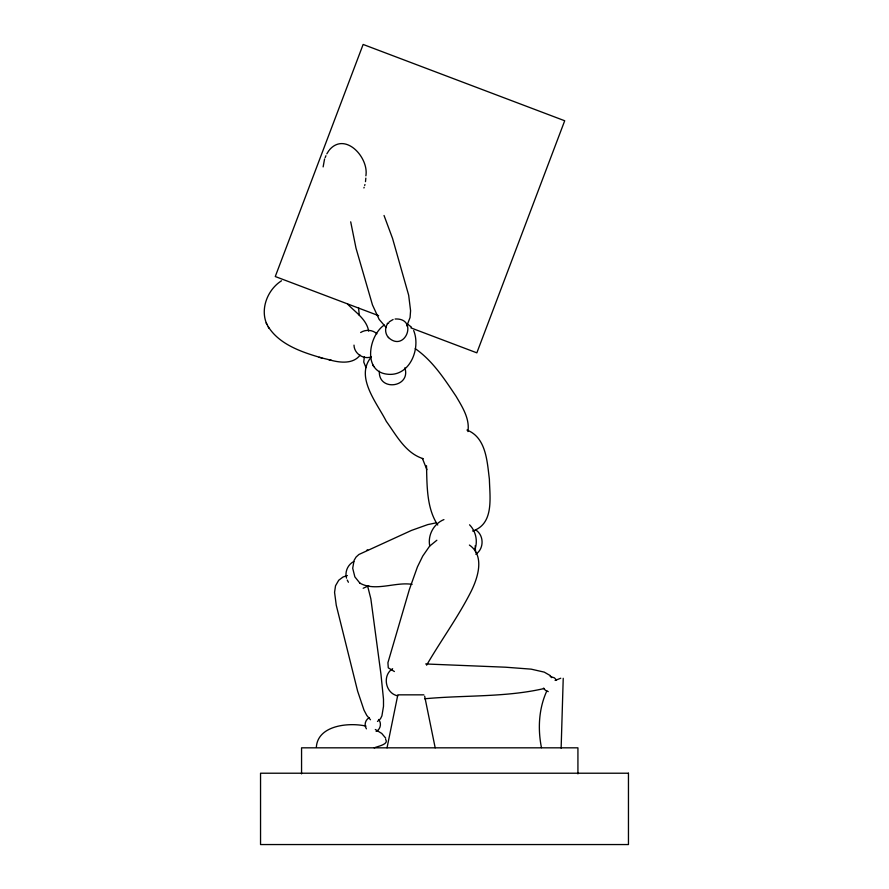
<?xml version="1.0" encoding="UTF-8"?>
<svg xmlns="http://www.w3.org/2000/svg" width="889" height="889" viewBox="0 0 889 889"><rect width="100%" height="100%" fill="white"/><g stroke="black" fill="none" stroke-linecap="round" stroke-linejoin="round"><path stroke-width="1.33" d="M475.582 551.969L475.193 545.69M561.137 748.116L563.226 678.307M426.498 465.703C427.087 485.505 426.464 507.963 437.744 525.032M365.835 178.133L365.49 181.645M323.14 166.899L324.563 158.998M467.914 431.576C469.959 418.675 462.291 406.94 456.101 396.338C444.433 379.025 432.665 360.69 415.219 348.655M316.362 746.938C318.051 725.068 349.233 722.257 366.035 726.113M387.026 747.838L397.828 694.842L423.842 694.842M364.935 184.545L364.701 185.479M364.323 356.867L363.745 362.045L366.001 367.668M474.615 550.269C478.093 541.723 476.06 531.389 469.559 524.821M363.923 187.968L364.146 187.301M325.163 157.664L325.93 155.708M546.802 690.986C538.756 708.6 537.667 728.869 541.468 747.705M347.377 575.561L343.076 576.983L338.731 580.239L335.52 585.784L334.564 592.341L336.264 605.253L357.622 691.131L363.99 710.111L366.824 715.501L370.48 719.757M326.819 153.853L328.93 150.508M387.76 323.429C384.637 327.563 384.915 333.842 388.537 337.587M426.62 665.183C441.077 640.247 458.268 616.899 471.248 591.118C478.038 577.317 484.883 555.736 469.403 545.046M406.818 325.874L410.062 317.551L410.585 310.75L408.673 295.237L392.549 238.419L384.037 215.482M371.38 356.911C354.589 376.658 377.058 403.073 386.304 421.353C396.405 435.343 405.617 453.29 423.286 458.713M329.519 149.763C345.31 131.594 369.013 157.597 365.879 175.833M360.089 355.133C352.8 364.712 338.898 362.579 328.83 359.667M475.771 554.214C484.172 548.891 484.172 535.311 475.771 529.988M392.638 668.706C381.948 675.34 385.437 693.498 397.772 695.843M393.105 319.507L389.182 321.862M384.27 325.03C368.724 335.553 362.523 371.369 387.071 374.169C409.607 377.136 421.086 348.666 413.663 330.53M281.535 280.78C267.656 289.514 259.932 308.827 266.822 324.207M436.855 540.245L429.631 546.124L422.719 556.103L417.441 566.893L409.362 589.518L387.926 662.705L388.271 667.828L394.394 671.528M353.8 561.515C347.899 564.504 344.632 571.738 346.499 578.139M368.724 585.751L363.179 588.251M377.469 721.457L380.481 718.756L381.914 715.856L383.503 706.288L383.492 699.199L380.937 674.073L370.846 598.808L367.579 585.862M369.424 717.667C365.323 719.501 363.812 725.18 366.412 728.836M360.656 332.508C365.568 329.308 372.602 329.686 376.903 333.786M376.136 731.414C380.592 729.447 381.892 723.001 378.536 719.468M443.933 519.587C433.732 523.665 427.531 535.256 429.754 546.002M555.125 680.441L560.759 678.229M436.321 522.821L427.776 524.599L411.496 530.411L358.889 554.492L356.056 557.07L354.111 560.314L352.7 568.249L354.855 576.861L359.978 583.24M366.601 550.369L367.746 549.835M472.615 531.022C494.406 524.01 489.761 496.918 489.383 479.171C487.139 461.669 486.272 437.532 466.947 430.032M387.282 323.463L388.86 322.863M544.401 688.475C505.352 697.543 464.436 695.009 424.675 698.787M374.191 747.882C377.347 746.349 389.36 744.426 385.615 739.337M371.069 356.934C363.234 359.712 354.111 353.455 354 345.121M425.675 663.972L505.541 667.206L531.166 669.15L544.246 672.128L550.058 675.473L551.769 677.651M395.105 319.007C418.83 317.74 405.151 353.3 388.36 337.42M412.096 584.362C395.361 581.606 375.247 592.007 359.712 583.04M550.202 676.451L554.392 677.84L556.458 680.007M266.155 322.929C276.446 343.732 301.115 351.988 321.929 357.967M319.151 357.3L331.375 360.278M548.246 691.609L545.479 690.353L543.435 688.153M378.636 315.673L275.268 276.535L363.134 44.45L564.704 120.76L476.848 352.844L410.94 327.897M375.314 729.502L381.759 733.458L385.704 738.137M407.807 324.296L411.451 327.152M350.699 221.828L356.011 248.175L372.458 304.905L379.147 319.384L386.193 327.585M347.821 304.305C355.367 312.206 366.779 319.484 368.646 331.175M348.41 582.251L347.232 580.05M372.78 364.912L373.736 366.568M268.189 326.808L268.923 328.219M426.898 469.681L422.431 458.513M404.839 367.802C411.318 387.448 378.258 391.916 379.347 371.202M424.664 696.198L435.188 747.838M359.334 315.473L358.511 307.561M577.928 773.886L577.928 747.827L301.56 747.827L301.56 773.886M628.456 773.219L260.544 773.219L260.544 844.55L628.456 844.55L628.456 773.219"/></g></svg>
